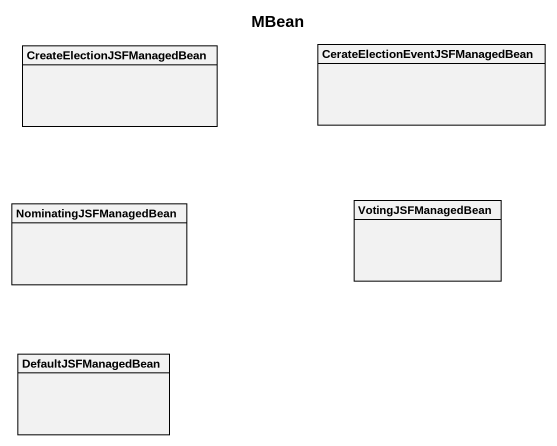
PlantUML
@startuml
title MBean
hide circle
hide empty members
class CreateElectionJSFManagedBean
class "CerateElectionEventJSFManagedBean" as CerateElectionEventJSFManage
class NominatingJSFManagedBean
class VotingJSFManagedBean
class DefaultJSFManagedBean
@enduml
